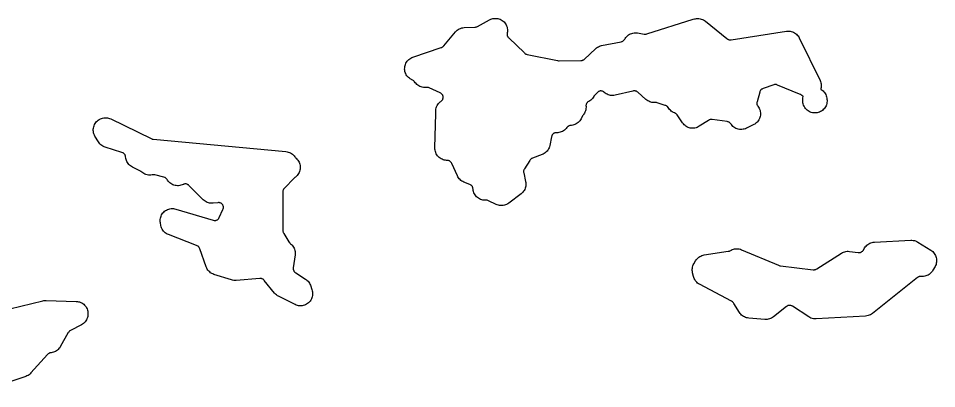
# Model space of a CAD drawing. Header units: metres. Extents: x 0 to 400, y 0 to 202.
# Drawn here: x 193.97 to 243.03, y 68.12 to 87.9 of the extents above; entities that cross this region are included whole.
import ezdxf

# ---------------------------------------------------------------- set-up
doc = ezdxf.new("R2010")
doc.units = ezdxf.units.M

msp = doc.modelspace()

# ---------------------------------------------------------------- linework, layer by layer
for points in [[(215.066, 84.5866), (215.042, 84.6006), (214.988, 84.6256), (214.967, 84.6346), (214.965, 84.6356), (214.91, 84.6676), (214.858, 84.7036), (214.81, 84.7446), (214.766, 84.7906), (214.727, 84.8406), (214.692, 84.8946), (214.664, 84.9506), (214.641, 85.0096), (214.623, 85.0706), (214.612, 85.1336), (214.607, 85.1966), (214.609, 85.2606), (214.616, 85.3236), (214.63, 85.3856), (214.649, 85.4456), (214.675, 85.5036), (214.706, 85.5596), (214.742, 85.6116), (214.783, 85.6596), (214.829, 85.7036), (214.879, 85.7426), (214.932, 85.7776), (214.989, 85.8066), (215.048, 85.8296), (216.556, 86.3386), (216.589, 86.3516), (216.61, 86.3626), (216.631, 86.3756), (216.65, 86.3896), (216.667, 86.4056), (216.692, 86.4316), (217.317, 87.1786), (217.363, 87.2276), (217.414, 87.2716), (217.468, 87.3106), (217.527, 87.3436), (217.589, 87.3706), (217.653, 87.3906), (217.719, 87.4036), (217.785, 87.4096), (218.361, 87.4356), (218.397, 87.4386), (218.422, 87.4426), (218.444, 87.4496), (218.462, 87.4556), (218.495, 87.4726), (219.146, 87.8256), (219.204, 87.8526), (219.264, 87.8746), (219.326, 87.8906), (219.39, 87.9006), (219.454, 87.9036), (219.518, 87.9006), (219.581, 87.8916), (219.643, 87.8756), (219.703, 87.8546), (219.761, 87.8266), (219.816, 87.7936), (219.868, 87.7556), (219.915, 87.7126), (219.958, 87.6646), (219.996, 87.6126), (220.028, 87.5576), (220.055, 87.4996), (220.076, 87.4396), (220.092, 87.3766), (220.1, 87.3136), (220.103, 87.2496), (220.099, 87.1856), (220.089, 87.1226), (220.089, 87.1196), (220.082, 87.0786), (220.081, 87.0526), (220.082, 87.0296), (220.086, 87.0046), (220.092, 86.9776), (220.101, 86.9536), (220.111, 86.9326), (220.124, 86.9126), (220.141, 86.8896), (220.17, 86.8586), (221.002, 86.0556), (221.031, 86.0296), (221.051, 86.0156), (221.07, 86.0046), (221.09, 85.9946), (221.115, 85.9866), (221.154, 85.9766), (222.775, 85.6476), (222.819, 85.6416), (222.862, 85.6396), (224.023, 85.6516), (224.064, 85.6536), (224.085, 85.6566), (224.108, 85.6626), (224.134, 85.6716), (224.152, 85.6796), (224.173, 85.6926), (224.192, 85.7056), (224.219, 85.7286), (224.808, 86.2836), (224.854, 86.3226), (224.903, 86.3576), (224.956, 86.3876), (225.011, 86.4126), (225.068, 86.4326), (225.126, 86.4476), (226.174, 86.6546), (226.216, 86.6646), (226.237, 86.6726), (226.259, 86.6826), (226.284, 86.6986), (226.305, 86.7136), (226.322, 86.7306), (226.338, 86.7476), (226.363, 86.7836), (226.395, 86.8346), (226.432, 86.8866), (226.474, 86.9346), (226.52, 86.9786), (226.57, 87.0176), (226.624, 87.0506), (226.681, 87.0796), (226.741, 87.1016), (226.802, 87.1186), (226.865, 87.1296), (226.928, 87.1336), (226.992, 87.1316), (227.055, 87.1236), (227.397, 87.0626), (227.438, 87.0576), (227.462, 87.0566), (227.485, 87.0576), (227.512, 87.0626), (227.551, 87.0726), (230.031, 87.8616), (230.087, 87.8766), (230.144, 87.8866), (230.202, 87.8916), (230.254, 87.8936), (230.321, 87.8926), (230.388, 87.8846), (230.453, 87.8696), (230.517, 87.8486), (230.578, 87.8206), (230.635, 87.7866), (230.689, 87.7476), (231.821, 86.8216), (231.853, 86.7976), (231.874, 86.7846), (231.893, 86.7756), (231.912, 86.7686), (231.938, 86.7616), (231.959, 86.7576), (231.98, 86.7556), (232.01, 86.7566), (232.048, 86.7596), (235.011, 87.2126), (235.074, 87.2186), (235.137, 87.2186), (235.2, 87.2136), (235.262, 87.2016), (235.323, 87.1836), (235.381, 87.1596), (235.437, 87.1306), (235.49, 87.0956), (235.539, 87.0556), (235.584, 87.0116), (235.625, 86.9636), (235.661, 86.9116), (235.691, 86.8556), (236.8, 84.5856), (236.826, 84.5266), (236.845, 84.4656), (236.858, 84.4026), (236.865, 84.3386), (236.865, 84.2746), (236.86, 84.2106), (236.847, 84.1476), (236.837, 84.1146), (236.861, 84.1016), (236.913, 84.0666), (236.962, 84.0266), (237.006, 83.9826), (237.046, 83.9336), (237.081, 83.8816), (237.11, 83.8266), (237.135, 83.7686), (237.153, 83.7086), (237.166, 83.6476), (237.173, 83.5856), (237.176, 83.5356), (237.177, 83.4726), (237.171, 83.4106), (237.16, 83.3486), (237.143, 83.2886), (237.12, 83.2306), (237.091, 83.1746), (237.058, 83.1216), (237.019, 83.0726), (236.976, 83.0276), (236.928, 82.9866), (236.877, 82.9506), (236.823, 82.9196), (236.766, 82.8936), (236.707, 82.8736), (236.646, 82.8596), (236.584, 82.8506), (236.521, 82.8486), (236.459, 82.8526), (236.397, 82.8626), (236.336, 82.8776), (236.277, 82.8996), (236.221, 82.9266), (236.167, 82.9586), (236.117, 82.9966), (236.071, 83.0386), (236.064, 83.0456), (236.019, 83.0946), (235.98, 83.1486), (235.946, 83.2066), (235.919, 83.2676), (235.898, 83.3306), (235.883, 83.3956), (235.875, 83.4616), (235.874, 83.5286), (235.878, 83.5646), (235.877, 83.5646), (235.88, 83.6006), (235.888, 83.6626), (235.903, 83.7236), (235.906, 83.7336), (235.878, 83.7496), (235.825, 83.7866), (235.795, 83.8116), (235.771, 83.8296), (235.749, 83.8426), (235.709, 83.8616), (234.535, 84.3426), (234.495, 84.3566), (234.468, 84.3636), (234.442, 84.3666), (234.415, 84.3676), (234.393, 84.3656), (234.367, 84.3616), (234.325, 84.3486), (233.756, 84.1516), (233.719, 84.1376), (233.701, 84.1276), (233.68, 84.1146), (233.66, 84.0976), (233.643, 84.0816), (233.626, 84.0616), (233.613, 84.0436), (233.603, 84.0246), (233.591, 83.9976), (233.578, 83.9586), (233.437, 83.4486), (233.428, 83.4086), (233.425, 83.3826), (233.425, 83.3606), (233.427, 83.3346), (233.431, 83.3096), (233.437, 83.2876), (233.446, 83.2646), (233.459, 83.2396), (233.471, 83.2196), (233.48, 83.2096), (233.517, 83.1566), (233.548, 83.1016), (233.575, 83.0436), (233.595, 82.9826), (233.609, 82.9206), (233.617, 82.8566), (233.619, 82.7926), (233.614, 82.7296), (233.603, 82.6666), (233.586, 82.6046), (233.563, 82.5446), (233.535, 82.4876), (233.5, 82.4336), (233.461, 82.3836), (233.417, 82.3376), (233.368, 82.2956), (233.316, 82.2586), (233.26, 82.2276), (232.871, 82.0336), (232.812, 82.0076), (232.751, 81.9876), (232.688, 81.9746), (232.624, 81.9666), (232.559, 81.9656), (232.495, 81.9716), (232.432, 81.9836), (232.37, 82.0016), (232.31, 82.0256), (232.253, 82.0556), (232.199, 82.0906), (232.149, 82.1316), (232.103, 82.1766), (232.062, 82.2266), (232.039, 82.2606), (232.019, 82.2886), (232, 82.3096), (231.984, 82.3246), (231.963, 82.3406), (231.944, 82.3536), (231.923, 82.3636), (231.901, 82.3726), (231.88, 82.3786), (231.839, 82.3866), (231.044, 82.4986), (231, 82.5026), (230.972, 82.5016), (230.948, 82.4996), (230.925, 82.4946), (230.902, 82.4866), (230.876, 82.4746), (230.839, 82.4536), (230.347, 82.1356), (230.293, 82.1046), (230.236, 82.0776), (230.177, 82.0576), (230.116, 82.0426), (230.054, 82.0346), (229.992, 82.0316), (229.929, 82.0346), (229.867, 82.0446), (229.807, 82.0596), (229.748, 82.0806), (229.691, 82.1076), (229.638, 82.1396), (229.587, 82.1756), (229.54, 82.2176), (229.498, 82.2636), (229.46, 82.3136), (229.164, 82.7456), (229.14, 82.7776), (229.122, 82.7976), (229.104, 82.8126), (229.084, 82.8276), (229.065, 82.8396), (229.045, 82.8486), (229.026, 82.8546), (228.965, 82.8806), (228.907, 82.9116), (228.853, 82.9486), (228.803, 82.9906), (228.757, 83.0376), (228.716, 83.0886), (228.68, 83.1446), (228.677, 83.1496), (228.664, 83.1676), (228.648, 83.1866), (228.632, 83.2016), (228.613, 83.2156), (228.589, 83.2306), (228.568, 83.2416), (228.531, 83.2546), (228.1, 83.3946), (228.06, 83.4056), (228.033, 83.4106), (228.009, 83.4116), (227.957, 83.4096), (227.953, 83.4096), (227.943, 83.4086), (227.881, 83.4096), (227.821, 83.4166), (227.761, 83.4296), (227.703, 83.4476), (227.646, 83.4706), (227.592, 83.4996), (227.541, 83.5326), (227.494, 83.5706), (227.057, 83.9576), (227.027, 83.9816), (227.007, 83.9946), (226.987, 84.0056), (226.964, 84.0146), (226.94, 84.0216), (226.916, 84.0266), (226.892, 84.0286), (226.868, 84.0296), (226.842, 84.0276), (226.805, 84.0206), (225.853, 83.7996), (225.791, 83.7886), (225.729, 83.7826), (225.667, 83.7836), (225.605, 83.7906), (225.544, 83.8036), (225.485, 83.8216), (225.427, 83.8456), (225.372, 83.8746), (225.321, 83.9096), (225.273, 83.9486), (225.248, 83.9716), (225.23, 83.9846), (225.206, 83.9976), (225.181, 84.0096), (225.161, 84.0166), (225.139, 84.0216), (225.11, 84.0246), (225.084, 84.0256), (225.06, 84.0236), (225.036, 84.0196), (225.013, 84.0136), (224.988, 84.0036), (224.965, 83.9916), (224.944, 83.9776), (224.924, 83.9616), (224.894, 83.9326), (224.757, 83.7846), (224.732, 83.7556), (224.723, 83.7416), (224.72, 83.7366), (224.686, 83.6816), (224.647, 83.6296), (224.602, 83.5816), (224.554, 83.5386), (224.501, 83.5006), (224.444, 83.4686), (224.423, 83.4576), (224.402, 83.4436), (224.38, 83.4266), (224.364, 83.4106), (224.35, 83.3956), (224.335, 83.3736), (224.321, 83.3486), (224.312, 83.3276), (224.305, 83.3056), (224.299, 83.2806), (224.296, 83.2546), (224.296, 83.2336), (224.297, 83.2186), (224.299, 83.1526), (224.294, 83.0866), (224.283, 83.0216), (224.265, 82.9586), (224.241, 82.8966), (224.21, 82.8386), (224.174, 82.7836), (224.159, 82.7646), (224.136, 82.7326), (224.116, 82.6986), (224.033, 82.5356), (224.001, 82.4796), (223.963, 82.4266), (223.92, 82.3786), (223.873, 82.3346), (223.821, 82.2956), (223.766, 82.2616), (223.708, 82.2336), (223.647, 82.2116), (223.585, 82.1956), (223.521, 82.1856), (223.485, 82.1836), (223.454, 82.1806), (223.428, 82.1746), (223.405, 82.1676), (223.384, 82.1596), (223.361, 82.1476), (223.341, 82.1336), (223.323, 82.1196), (223.306, 82.1036), (223.287, 82.0806), (223.276, 82.0646), (223.236, 82.0146), (223.191, 81.9676), (223.142, 81.9266), (223.089, 81.8896), (223.032, 81.8586), (222.973, 81.8336), (222.911, 81.8146), (222.848, 81.8016), (222.784, 81.7946), (222.72, 81.7946), (222.705, 81.7946), (222.679, 81.7936), (222.654, 81.7896), (222.631, 81.7846), (222.609, 81.7766), (222.585, 81.7646), (222.564, 81.7526), (222.544, 81.7376), (222.526, 81.7216), (222.51, 81.7036), (222.492, 81.6796), (222.482, 81.6636), (222.472, 81.6426), (222.462, 81.6136), (222.452, 81.5746), (222.36, 81.1096), (222.343, 81.0456), (222.321, 80.9836), (222.292, 80.9236), (222.257, 80.8676), (222.217, 80.8146), (222.172, 80.7666), (222.122, 80.7236), (222.067, 80.6856), (222.01, 80.6536), (221.949, 80.6276), (221.439, 80.4386), (221.401, 80.4236), (221.381, 80.4126), (221.366, 80.4016), (221.345, 80.3846), (221.327, 80.3676), (221.313, 80.3506), (221.29, 80.3176), (221.006, 79.8636), (220.986, 79.8286), (220.977, 79.8066), (220.969, 79.7846), (220.965, 79.7636), (220.962, 79.7366), (220.961, 79.7096), (220.962, 79.6896), (220.969, 79.6506), (221.07, 79.1866), (221.08, 79.1256), (221.085, 79.0646), (221.083, 79.0036), (221.076, 78.9426), (221.063, 78.8826), (221.045, 78.8236), (221.021, 78.7676), (220.991, 78.7126), (220.957, 78.6616), (220.918, 78.6146), (220.875, 78.5706), (220.828, 78.5316), (220.165, 78.0306), (220.112, 77.9946), (220.055, 77.9636), (219.996, 77.9386), (219.934, 77.9196), (219.871, 77.9066), (219.807, 77.9006), (219.743, 77.9006), (219.679, 77.9066), (219.616, 77.9196), (219.555, 77.9376), (219.495, 77.9626), (219.088, 78.1566), (219.051, 78.1716), (219.022, 78.1806), (218.999, 78.1856), (218.979, 78.1876), (218.946, 78.1876), (218.914, 78.1856), (218.85, 78.1876), (218.786, 78.1966), (218.724, 78.2116), (218.663, 78.2326), (218.605, 78.2596), (218.55, 78.2926), (218.498, 78.3306), (218.45, 78.3726), (218.407, 78.4206), (218.369, 78.4716), (218.335, 78.5266), (218.308, 78.5846), (218.286, 78.6446), (218.271, 78.7066), (218.261, 78.7696), (218.256, 78.8166), (218.251, 78.8476), (218.246, 78.8676), (218.237, 78.8886), (218.225, 78.9136), (218.212, 78.9346), (218.2, 78.9496), (218.182, 78.9686), (218.161, 78.9866), (218.143, 78.9996), (218.125, 79.0106), (218.086, 79.0276), (217.775, 79.1536), (217.719, 79.1796), (217.665, 79.2106), (217.615, 79.2466), (217.569, 79.2866), (217.526, 79.3316), (217.488, 79.3806), (217.455, 79.4326), (217.427, 79.4876), (217.126, 80.1506), (217.108, 80.1866), (217.094, 80.2076), (217.078, 80.2286), (217.063, 80.2436), (217.045, 80.2596), (217.024, 80.2746), (217.005, 80.2856), (216.981, 80.2956), (216.957, 80.3036), (216.935, 80.3086), (216.908, 80.3116), (216.851, 80.3136), (216.788, 80.3196), (216.725, 80.3306), (216.665, 80.3476), (216.606, 80.3716), (216.549, 80.4006), (216.496, 80.4346), (216.447, 80.4736), (216.401, 80.5176), (216.36, 80.5656), (216.324, 80.6176), (216.293, 80.6726), (216.268, 80.7306), (216.248, 80.7906), (216.234, 80.8526), (216.227, 80.9156), (216.225, 80.9786), (216.274, 82.8206), (216.273, 82.8596), (216.273, 82.8616), (216.268, 82.9266), (216.27, 82.9916), (216.279, 83.0556), (216.293, 83.1186), (216.314, 83.1806), (216.342, 83.2396), (216.375, 83.2956), (216.413, 83.3476), (216.456, 83.3966), (216.504, 83.4396), (216.533, 83.4606), (216.541, 83.4666), (216.557, 83.4786), (216.578, 83.4956), (216.596, 83.5136), (216.612, 83.5326), (216.626, 83.5526), (216.638, 83.5736), (216.647, 83.5966), (216.655, 83.6206), (216.66, 83.6466), (216.663, 83.6696), (216.663, 83.6946), (216.661, 83.7216), (216.656, 83.7446), (216.649, 83.7686), (216.639, 83.7916), (216.627, 83.8146), (216.613, 83.8356), (216.599, 83.8536), (216.581, 83.8706), (216.562, 83.8866), (216.539, 83.9016), (216.502, 83.9206), (215.922, 84.1886), (215.888, 84.2026), (215.863, 84.2106), (215.837, 84.2156), (215.817, 84.2176), (215.791, 84.2176), (215.738, 84.2136), (215.673, 84.2116), (215.609, 84.2166), (215.546, 84.2276), (215.484, 84.2446), (215.424, 84.2676), (215.367, 84.2966), (215.312, 84.3316), (215.262, 84.3716), (215.216, 84.4156), (215.174, 84.4646), (215.137, 84.5176), (215.136, 84.5186), (215.123, 84.5356), (215.103, 84.5576), (215.084, 84.5736), (215.066, 84.5866)], [(197.977, 81.8536), (197.972, 81.9176), (197.972, 81.9816), (197.979, 82.0446), (197.992, 82.1066), (198.011, 82.1676), (198.036, 82.2266), (198.066, 82.2826), (198.102, 82.3356), (198.143, 82.3846), (198.188, 82.4286), (198.238, 82.4686), (198.291, 82.5036), (198.348, 82.5336), (198.407, 82.5566), (198.468, 82.5746), (198.531, 82.5866), (198.594, 82.5926), (198.658, 82.5916), (198.722, 82.5846), (198.784, 82.5716), (198.845, 82.5516), (198.903, 82.5266), (201.055, 81.4766), (201.091, 81.4606), (201.113, 81.4526), (201.132, 81.4486), (201.171, 81.4436), (208.263, 80.7846), (208.326, 80.7756), (208.388, 80.7606), (208.448, 80.7396), (208.506, 80.7126), (208.56, 80.6796), (208.612, 80.6426), (208.659, 80.5996), (208.702, 80.5526), (208.74, 80.5016), (208.753, 80.4826), (208.772, 80.4606), (208.8, 80.4316), (208.808, 80.4256), (208.854, 80.3806), (208.895, 80.3326), (208.931, 80.2796), (208.962, 80.2246), (208.987, 80.1656), (209.007, 80.1056), (209.02, 80.0426), (209.028, 79.9796), (209.029, 79.9156), (209.023, 79.8526), (209.012, 79.7896), (208.994, 79.7286), (208.971, 79.6696), (208.942, 79.6126), (208.907, 79.5586), (208.867, 79.5096), (208.823, 79.4636), (208.774, 79.4226), (208.739, 79.3956), (208.709, 79.3676), (208.184, 78.8346), (208.155, 78.8026), (208.139, 78.7816), (208.128, 78.7616), (208.118, 78.7406), (208.11, 78.7176), (208.103, 78.6916), (208.1, 78.6676), (208.098, 78.6286), (208.102, 76.5646), (208.104, 76.5256), (208.107, 76.5046), (208.112, 76.4836), (208.119, 76.4606), (208.128, 76.4406), (208.147, 76.4076), (208.424, 75.9546), (208.45, 75.9176), (208.464, 75.9006), (208.481, 75.8836), (208.51, 75.8606), (208.556, 75.8206), (208.598, 75.7766), (208.636, 75.7286), (208.669, 75.6766), (208.697, 75.6226), (208.72, 75.5666), (208.737, 75.5076), (208.749, 75.4486), (208.755, 75.3876), (208.755, 75.3266), (208.75, 75.2656), (208.657, 74.5776), (208.654, 74.5356), (208.654, 74.5116), (208.656, 74.4916), (208.661, 74.4676), (208.668, 74.4436), (208.677, 74.4226), (208.689, 74.3996), (208.703, 74.3766), (208.715, 74.3626), (208.729, 74.3486), (208.753, 74.3276), (208.786, 74.3036), (209.306, 73.9736), (209.357, 73.9386), (209.403, 73.8986), (209.446, 73.8546), (209.484, 73.8066), (209.518, 73.7546), (209.546, 73.7006), (209.569, 73.6436), (209.653, 73.4076), (209.672, 73.3466), (209.684, 73.2836), (209.69, 73.2196), (209.69, 73.1556), (209.683, 73.0916), (209.671, 73.0286), (209.651, 72.9676), (209.626, 72.9086), (209.596, 72.8526), (209.56, 72.7996), (209.518, 72.7506), (209.472, 72.7056), (209.422, 72.6656), (209.369, 72.6306), (209.312, 72.6006), (209.252, 72.5776), (209.19, 72.5596), (209.127, 72.5486), (209.063, 72.5426), (208.999, 72.5436), (208.936, 72.5516), (208.873, 72.5656), (208.812, 72.5856), (208.753, 72.6106), (207.871, 73.0516), (207.812, 73.0856), (207.756, 73.1256), (207.705, 73.1716), (207.659, 73.2226), (207.105, 73.9016), (207.079, 73.9306), (207.061, 73.9476), (207.04, 73.9626), (207.021, 73.9746), (207, 73.9846), (206.973, 73.9946), (206.949, 74.0016), (206.929, 74.0046), (206.905, 74.0056), (206.863, 74.0046), (205.603, 73.8986), (205.54, 73.8966), (205.477, 73.9006), (205.414, 73.9106), (205.353, 73.9266), (204.419, 74.2226), (204.357, 74.2466), (204.298, 74.2756), (204.241, 74.3116), (204.189, 74.3526), (204.141, 74.3986), (204.099, 74.4496), (204.061, 74.5036), (204.03, 74.5626), (204.004, 74.6236), (203.659, 75.5966), (203.644, 75.6326), (203.632, 75.6556), (203.618, 75.6776), (203.604, 75.6946), (203.588, 75.7106), (203.569, 75.7266), (203.55, 75.7396), (203.528, 75.7526), (203.491, 75.7686), (201.984, 76.3486), (201.924, 76.3756), (201.867, 76.4086), (201.813, 76.4466), (201.764, 76.4906), (201.719, 76.5386), (201.68, 76.5916), (201.646, 76.6476), (201.618, 76.7076), (201.596, 76.7696), (201.58, 76.8336), (201.554, 76.9716), (201.546, 77.0336), (201.543, 77.0966), (201.547, 77.1596), (201.556, 77.2226), (201.572, 77.2836), (201.594, 77.3426), (201.621, 77.3996), (201.653, 77.4536), (201.691, 77.5036), (201.734, 77.5506), (201.78, 77.5926), (201.831, 77.6306), (201.885, 77.6626), (201.942, 77.6896), (202.001, 77.7116), (202.062, 77.7266), (202.125, 77.7366), (202.188, 77.7396), (202.251, 77.7366), (202.313, 77.7276), (202.374, 77.7136), (204.382, 77.1206), (204.42, 77.1116), (204.441, 77.1086), (204.467, 77.1076), (204.491, 77.1086), (204.516, 77.1116), (204.536, 77.1166), (204.56, 77.1256), (204.584, 77.1356), (204.602, 77.1466), (204.623, 77.1616), (204.64, 77.1756), (204.657, 77.1936), (204.673, 77.2136), (204.684, 77.2316), (204.702, 77.2676), (204.894, 77.6896), (204.909, 77.7286), (204.916, 77.7526), (204.92, 77.7706), (204.922, 77.7966), (204.922, 77.8236), (204.92, 77.8426), (204.915, 77.8676), (204.907, 77.8936), (204.898, 77.9156), (204.887, 77.9356), (204.875, 77.9546), (204.857, 77.9756), (204.839, 77.9946), (204.823, 78.0076), (204.805, 78.0206), (204.78, 78.0336), (204.758, 78.0436), (204.736, 78.0506), (204.711, 78.0556), (204.688, 78.0586), (204.666, 78.0586), (204.626, 78.0556), (204.383, 78.0256), (204.318, 78.0206), (204.252, 78.0226), (204.188, 78.0306), (204.124, 78.0456), (204.062, 78.0666), (204.003, 78.0946), (203.946, 78.1276), (203.894, 78.1666), (203.845, 78.2096), (203.081, 78.9726), (203.049, 79.0016), (203.029, 79.0166), (203.007, 79.0296), (202.986, 79.0396), (202.96, 79.0476), (202.936, 79.0536), (202.909, 79.0566), (202.882, 79.0576), (202.86, 79.0556), (202.834, 79.0516), (202.811, 79.0446), (202.783, 79.0336), (202.772, 79.0276), (202.714, 79.0026), (202.653, 78.9826), (202.591, 78.9686), (202.528, 78.9616), (202.464, 78.9596), (202.401, 78.9646), (202.338, 78.9756), (202.277, 78.9926), (202.218, 79.0156), (202.161, 79.0446), (202.107, 79.0786), (202.057, 79.1176), (202.011, 79.1616), (201.97, 79.2106), (201.934, 79.2626), (201.918, 79.2896), (201.902, 79.3146), (201.887, 79.3316), (201.868, 79.3516), (201.849, 79.3676), (201.831, 79.3796), (201.807, 79.3926), (201.784, 79.4026), (201.745, 79.4136), (201.256, 79.5366), (201.215, 79.5446), (201.187, 79.5476), (201.166, 79.5476), (201.142, 79.5446), (201.111, 79.5386), (201.046, 79.5286), (200.98, 79.5256), (200.914, 79.5296), (200.849, 79.5396), (200.786, 79.5556), (200.724, 79.5796), (200.665, 79.6086), (200.609, 79.6436), (200.557, 79.6846), (200.514, 79.7216), (200.493, 79.7366), (200.456, 79.7576), (200.059, 79.9556), (200.006, 79.9856), (199.957, 80.0196), (199.91, 80.0586), (199.868, 80.1016), (199.829, 80.1486), (199.796, 80.1986), (199.767, 80.2516), (199.743, 80.3076), (199.724, 80.3646), (199.711, 80.4236), (199.694, 80.5216), (199.685, 80.5596), (199.677, 80.5826), (199.665, 80.6086), (199.655, 80.6266), (199.641, 80.6456), (199.621, 80.6686), (199.603, 80.6856), (199.584, 80.6996), (199.563, 80.7126), (199.544, 80.7216), (199.504, 80.7356), (198.61, 81.0146), (198.546, 81.0386), (198.485, 81.0686), (198.428, 81.1056), (198.375, 81.1476), (198.326, 81.1946), (198.283, 81.2466), (198.245, 81.3036), (198.061, 81.6146), (198.032, 81.6706), (198.008, 81.7306), (197.989, 81.7916), (197.977, 81.8536)], [(232.169, 75.5666), (232.231, 75.5816), (232.294, 75.5906), (232.358, 75.5936), (232.422, 75.5906), (232.485, 75.5806), (232.547, 75.5646), (232.607, 75.5426), (234.587, 74.7076), (234.624, 74.6936), (234.648, 74.6876), (234.685, 74.6816), (236.433, 74.4736), (236.472, 74.4716), (236.497, 74.4726), (236.525, 74.4756), (236.549, 74.4806), (236.57, 74.4876), (236.592, 74.4976), (236.628, 74.5186), (237.944, 75.3566), (238, 75.3886), (238.059, 75.4156), (238.12, 75.4356), (238.183, 75.4496), (238.247, 75.4566), (238.311, 75.4586), (238.375, 75.4536), (238.846, 75.3926), (238.884, 75.3896), (238.906, 75.3896), (238.935, 75.3936), (238.959, 75.3976), (238.978, 75.4036), (239.001, 75.4136), (239.022, 75.4246), (239.042, 75.4386), (239.062, 75.4556), (239.08, 75.4726), (239.094, 75.4896), (239.115, 75.5216), (239.184, 75.6356), (239.22, 75.6876), (239.26, 75.7356), (239.305, 75.7806), (239.353, 75.8206), (239.406, 75.8546), (239.461, 75.8846), (239.52, 75.9086), (239.58, 75.9266), (239.642, 75.9396), (239.704, 75.9456), (241.648, 76.0466), (241.714, 76.0466), (241.78, 76.0406), (241.844, 76.0266), (241.907, 76.0076), (241.967, 75.9816), (242.025, 75.9496), (242.726, 75.5126), (242.777, 75.4776), (242.824, 75.4376), (242.867, 75.3936), (242.906, 75.3456), (242.94, 75.2936), (242.969, 75.2396), (242.993, 75.1826), (243.011, 75.1236), (243.023, 75.0626), (243.03, 75.0016), (243.031, 74.9396), (243.025, 74.8776), (243.014, 74.8166), (242.998, 74.7576), (242.975, 74.6996), (242.948, 74.6446), (242.836, 74.4456), (242.803, 74.3926), (242.765, 74.3436), (242.722, 74.2986), (242.675, 74.2566), (242.625, 74.2206), (242.571, 74.1896), (242.514, 74.1626), (242.455, 74.1426), (242.395, 74.1276), (242.333, 74.1186), (242.271, 74.1156), (242.192, 74.1156), (242.15, 74.1136), (242.128, 74.1106), (242.104, 74.1046), (242.078, 74.0956), (242.058, 74.0866), (242.04, 74.0756), (242.007, 74.0516), (239.603, 72.1396), (239.55, 72.1006), (239.492, 72.0676), (239.431, 72.0416), (239.368, 72.0206), (239.303, 72.0066), (239.237, 71.9996), (236.586, 71.8476), (236.517, 71.8476), (236.449, 71.8546), (236.382, 71.8686), (236.316, 71.8896), (236.253, 71.9176), (236.194, 71.9526), (235.325, 72.5216), (235.293, 72.5406), (235.271, 72.5506), (235.246, 72.5596), (235.223, 72.5656), (235.2, 72.5686), (235.178, 72.5696), (235.151, 72.5686), (235.125, 72.5646), (235.106, 72.5606), (235.084, 72.5526), (235.057, 72.5406), (235.039, 72.5296), (235.008, 72.5076), (234.31, 71.9546), (234.261, 71.9196), (234.209, 71.8886), (234.154, 71.8626), (234.096, 71.8426), (234.038, 71.8276), (233.978, 71.8186), (233.917, 71.8146), (233.856, 71.8166), (232.993, 71.8856), (232.933, 71.8936), (232.874, 71.9066), (232.816, 71.9256), (232.76, 71.9496), (232.707, 71.9786), (232.657, 72.0126), (232.61, 72.0516), (232.567, 72.0946), (232.528, 72.1416), (232.494, 72.1916), (232.198, 72.6696), (232.173, 72.7066), (232.159, 72.7236), (232.14, 72.7406), (232.115, 72.7596), (232.076, 72.7836), (230.363, 73.6946), (230.31, 73.7256), (230.261, 73.7616), (230.216, 73.8016), (230.174, 73.8456), (230.137, 73.8946), (230.104, 73.9456), (230.076, 73.9996), (230.054, 74.0566), (230.037, 74.1146), (229.99, 74.3096), (229.978, 74.3706), (229.973, 74.4316), (229.973, 74.4936), (229.979, 74.5556), (229.991, 74.6156), (230.008, 74.6756), (230.031, 74.7326), (230.06, 74.7876), (230.153, 74.9476), (230.188, 75.0016), (230.228, 75.0516), (230.273, 75.0976), (230.323, 75.1386), (230.376, 75.1746), (230.432, 75.2056), (230.492, 75.2306), (230.553, 75.2496), (230.616, 75.2626), (231.898, 75.4556), (231.938, 75.4636), (231.964, 75.4716), (231.987, 75.4816), (232.03, 75.5056), (232.034, 75.5076), (232.05, 75.5176), (232.108, 75.5446), (232.169, 75.5666)]]:
    msp.add_lwpolyline(points, close=True)
msp.add_lwpolyline([(192.315, 72.0996), (195.278, 72.8146), (195.335, 72.8256), (195.393, 72.8316), (195.451, 72.8326), (197.059, 72.7816), (197.121, 72.7766), (197.182, 72.7656), (197.242, 72.7486), (197.301, 72.7256), (197.356, 72.6976), (197.409, 72.6646), (197.459, 72.6266), (197.504, 72.5836), (197.545, 72.5366), (197.582, 72.4856), (197.613, 72.4316), (197.639, 72.3756), (197.66, 72.3166), (197.674, 72.2556), (197.683, 72.1936), (197.686, 72.1316), (197.683, 72.0696), (197.68, 72.0396), (197.67, 71.9756), (197.654, 71.9136), (197.632, 71.8526), (197.605, 71.7946), (197.571, 71.7396), (197.533, 71.6886), (197.489, 71.6416), (197.441, 71.5986), (197.389, 71.5606), (197.333, 71.5286), (196.759, 71.2306), (196.724, 71.2106), (196.707, 71.1976), (196.69, 71.1836), (196.673, 71.1646), (196.657, 71.1446), (196.636, 71.1116), (196.207, 70.3586), (196.174, 70.3076), (196.137, 70.2596), (196.096, 70.2146), (196.05, 70.1746), (196.001, 70.1386), (195.949, 70.1076), (195.894, 70.0816), (195.836, 70.0606), (195.778, 70.0456), (195.718, 70.0356), (195.677, 70.0316), (195.652, 70.0256), (195.632, 70.0196), (195.612, 70.0106), (195.587, 69.9966), (195.565, 69.9826), (195.549, 69.9686), (195.521, 69.9396), (194.639, 68.9546), (194.592, 68.9066), (194.54, 68.8646), (194.484, 68.8276), (194.424, 68.7966), (194.362, 68.7726), (192.413, 68.1186)])

doc.saveas('drawing.dxf')
